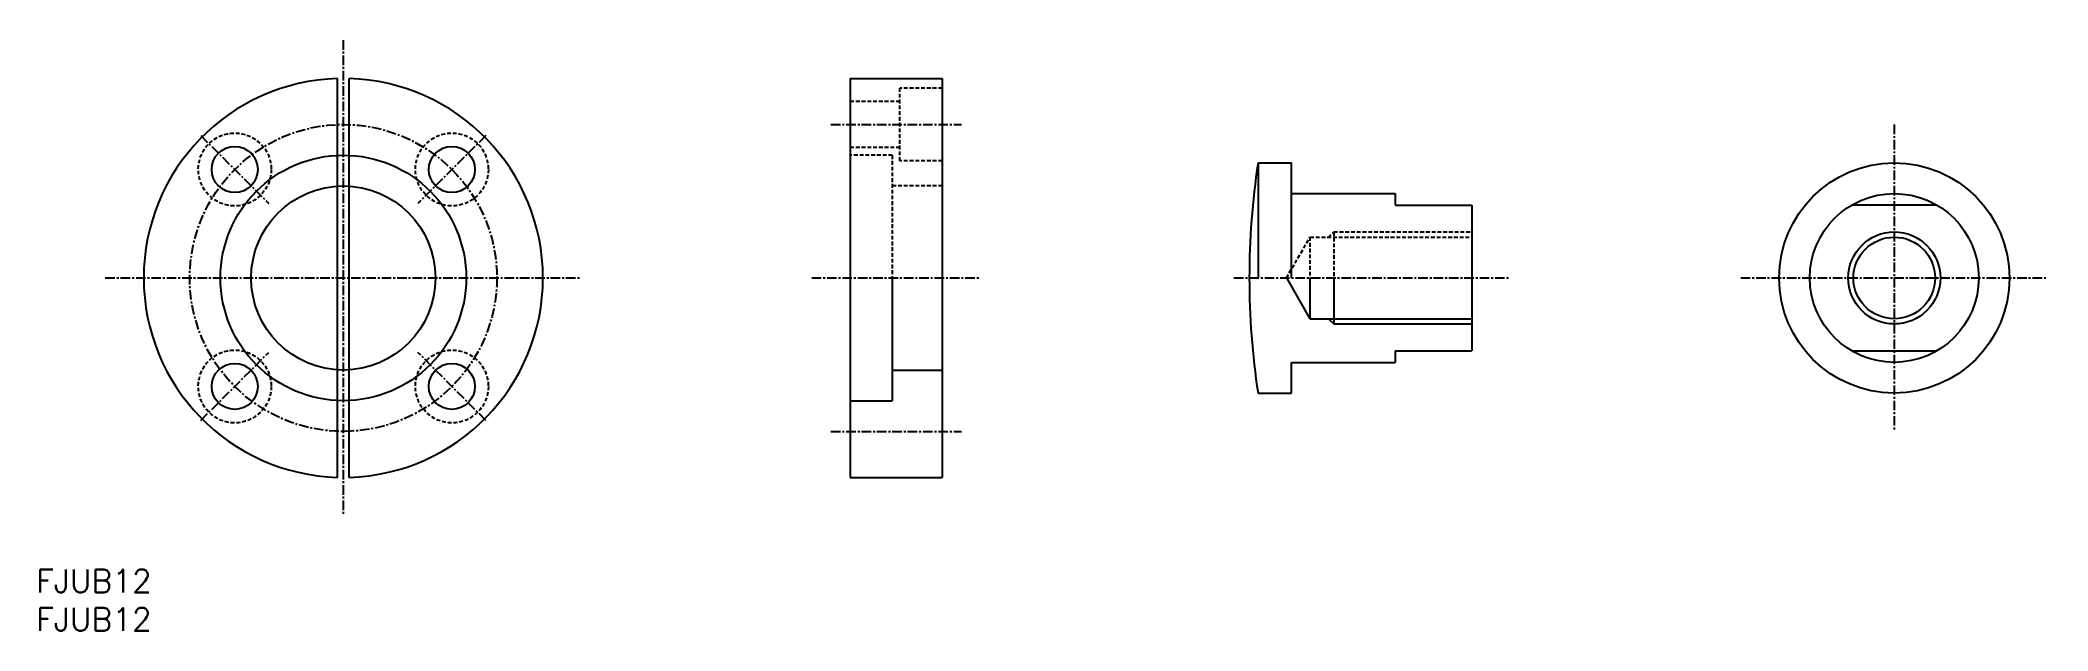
# Model space of a CAD drawing. Extents: x 1 to 262, y 0 to 77.
import ezdxf

# ---------------------------------------------------------------- set-up
doc = ezdxf.new("R2010")
doc.units = 0
doc.linetypes.add('CENTER', pattern=[2, 1.25, -0.25, 0.25, -0.25])
doc.linetypes.add('DASHED', pattern=[0.75, 0.5, -0.25])
doc.layers.get('0').update_dxf_attribs({"linetype": 'CONTINUOUS'})
doc.layers.add('CENTER', color=1, linetype='CENTER')
doc.styles.get("Standard").update_dxf_attribs({"font": 'txt.shx'})

# ---------------------------------------------------------------- blocks, each defined once
blk = doc.blocks.new('*U18')
at = {"color": 7, "linetype": 'CONTINUOUS'}
blk.add_text('FJUB12', height=3, dxfattribs=at).set_placement((0, 0))
blk = doc.blocks.new('*U19')
at = {"color": 7, "linetype": 'CONTINUOUS'}
blk.add_text('FJUB12', height=3, dxfattribs=at).set_placement((0, 5))

msp = doc.modelspace()

# ---------------------------------------------------------------- linework, layer by layer
at = {"color": 7, "linetype": 'CONTINUOUS'}
for p, q in [((39.25, 20.01), (39.25, 71.99)), ((40.75, 20.01), (40.75, 71.99)), ((106, 72), (106, 20)), ((106, 72), (118, 72)), ((118, 72), (118, 20)), ((159.13, 61), (163.5, 61)), ((159.13, 61), (159.13, 46)), ((163.5, 46), (163.5, 61)), ((163.5, 57), (177, 57)), ((177, 57), (177, 55.5)), ((177, 55.5), (187, 55.5)), ((187, 55.5), (187, 36.5)), ((247.55, 55.5), (236.45, 55.5)), ((111.5, 46), (111.5, 30)), ((162.83, 46), (165.9, 40.68)), ((165.9, 46), (165.9, 40.68)), ((169, 46), (169, 40)), ((165.9, 40.68), (187, 40.68)), ((111.5, 34), (118, 34)), ((163.5, 35), (177, 35)), ((163.5, 31), (163.5, 35)), ((177, 36.5), (187, 36.5)), ((177, 36.5), (177, 35)), ((236.45, 36.5), (247.55, 36.5)), ((106, 30), (111.5, 30)), ((159.13, 31), (163.5, 31)), ((106, 20), (118, 20))]:
    msp.add_line(p, q, dxfattribs=at)
at = {"color": 3, "linetype": 'DASHED'}
for p, q in [((118, 70.75), (112.5, 70.75)), ((112.5, 61.25), (112.5, 70.75)), ((112.5, 69), (106, 69)), ((112.5, 63), (106, 63)), ((111.5, 62), (106, 62)), ((111.5, 62), (111.5, 46)), ((118, 61.25), (112.5, 61.25)), ((118, 58), (111.5, 58)), ((162.83, 46), (165.9, 51.32)), ((165.9, 51.32), (187, 51.32)), ((165.9, 51.32), (165.9, 46)), ((168.32, 51.32), (169, 52)), ((169, 52), (187, 52)), ((169, 52), (169, 46))]:
    msp.add_line(p, q, dxfattribs=at)
at = {"color": 3, "linetype": 'CONTINUOUS'}
for p, q in [((168.32, 40.68), (169, 40)), ((169, 40), (187, 40))]:
    msp.add_line(p, q, dxfattribs=at)
at = {"color": 3, "linetype": 'DASHED'}
for centre in [(25.86, 60.14), (54.14, 60.14), (25.86, 31.86), (54.14, 31.86)]:
    msp.add_circle(centre, 4.75, dxfattribs=at)
at = {"color": 7, "linetype": 'CONTINUOUS'}
for centre, radius in [((25.86, 60.14), 3), ((54.14, 60.14), 3), ((40, 46), 16), ((242, 46), 15), ((40, 46), 12), ((242, 46), 11), ((242, 46), 5.32), ((25.86, 31.86), 3), ((54.14, 31.86), 3)]:
    msp.add_circle(centre, radius, dxfattribs=at)
at = {"color": 3, "linetype": 'CONTINUOUS'}
msp.add_circle((242, 46), 6, dxfattribs=at)
at = {"color": 7, "linetype": 'CONTINUOUS'}
for centre, radius, start, end in [((40, 46), 26, 91.653, 268.347), ((40, 46), 26, 271.653, 88.347), ((258, 46), 100, 171.3731, 188.6269)]:
    msp.add_arc(centre, radius, start, end, dxfattribs=at)
at = {"layer": 'CENTER', "color": 1, "linetype": 'CENTER'}
for p, q in [((40, 77), (40, 15)), ((103.5, 66), (120.5, 66)), ((242, 66), (242, 26)), ((21.44, 64.56), (30.28, 55.72)), ((58.56, 64.56), (49.72, 55.72)), ((9, 46), (71, 46)), ((101, 46), (123, 46)), ((156, 46), (192, 46)), ((222, 46), (262, 46)), ((21.44, 27.44), (30.28, 36.28)), ((58.56, 27.44), (49.72, 36.28)), ((103.5, 26), (120.5, 26))]:
    msp.add_line(p, q, dxfattribs=at)
msp.add_circle((40, 46), 20, dxfattribs=at)

# ---------------------------------------------------------------- block references
at = {"color": 7, "linetype": 'CONTINUOUS'}
for name in ['*U19', '*U18']:
    msp.add_blockref(name, (0, 0), dxfattribs=at)

doc.saveas('drawing.dxf')
